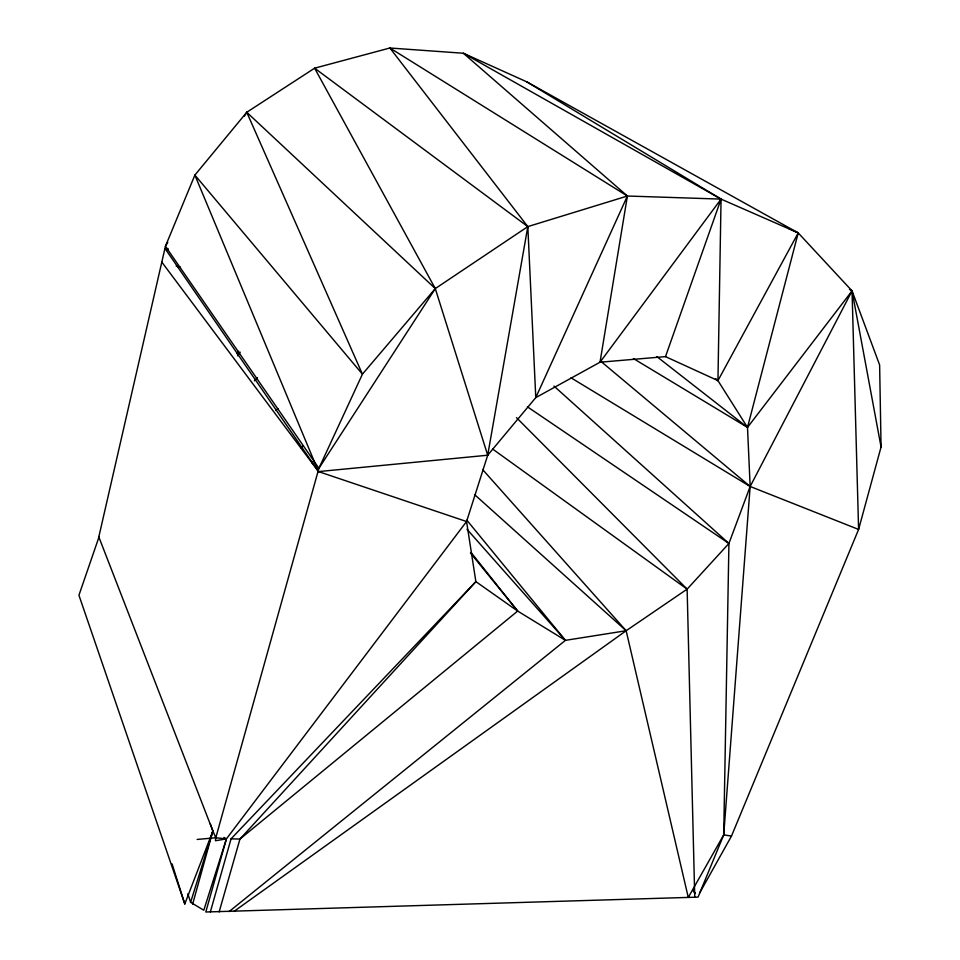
<?xml version="1.0" encoding="UTF-8"?>
<svg xmlns="http://www.w3.org/2000/svg" width="960" height="960" viewBox="0 0 960 960"><rect width="100%" height="100%" fill="white"/><g stroke="black" fill="none" stroke-linecap="round" stroke-linejoin="round"><path stroke-width="1.44" d="M699.648 892.992L731.484 836.064L858.6 529.44L881.064 446.964L879.624 364.956L852.048 290.892L798.216 232.908L721.056 199.104L627.396 196.02L389.892 48L463.356 53.244L526.812 81.864L721.056 199.104L717.948 380.628L747.504 427.404L750.156 486.48L723.708 834.912L698.052 897.12L205.8 912L226.416 838.872L466.572 521.532L487.704 455.22L527.82 226.608L389.892 48L314.616 68.184L246.756 112.272L194.88 175.092L165.432 246.276L98.388 538.752L78.936 595.236L184.8 903.948L212.892 831L210.348 823.956M482.556 469.488L626.148 630.732L688.272 897.42L723.708 834.912L728.928 543.468L750.156 486.48L852.048 290.892L849.456 289.392M161.796 262.068L318.504 471.588L487.704 455.22L535.776 397.62L600.012 362.22L627.396 196.02L527.82 226.608L435.288 288.588L362.424 374.172L318.912 468.3L215.796 837.756L215.436 840.744L226.416 838.872L203.796 910.236L190.608 902.316L187.872 893.76M192.648 904.104L212.892 831L98.664 536.52M210.372 911.868L231.06 838.836L475.872 581.628L466.572 521.532L318.504 471.588L165.132 248.664L168.108 248.544M219.144 911.928L239.94 839.076L475.872 581.628L517.668 611.064L565.428 640.344L626.148 630.732L687.132 589.14L728.928 543.468L553.956 386.064M190.608 902.316L212.892 831L215.796 837.756L226.416 838.872L223.956 837.432M721.056 199.104L600.012 362.22L665.496 356.616L721.056 199.104L463.356 53.244L627.396 196.02L535.776 397.62L527.82 226.608L314.616 68.184L435.288 288.588L487.704 455.22M167.748 242.448L165.432 246.276L318.912 468.3L435.288 288.588L246.756 112.272L244.44 116.1M237.612 355.86L240.228 352.212M236.916 353.676L238.728 351.288M881.064 446.964L852.048 290.892L747.504 427.404L633.408 358.548M254.424 380.868L257.448 377.568M471.084 552.516L517.668 611.064L239.94 839.076L231.06 838.836M275.688 410.508L278.016 408.624M229.056 911.616L565.428 640.344L466.836 520.164M300.984 447.756L303.324 445.884M233.88 911.472L626.148 630.732L474.6 494.616M311.7 462.804L314.16 461.1M197.148 839.448L215.796 837.756M723.708 834.912L731.484 836.064M176.184 266.052L180.492 267.24M571.032 377.82L750.156 486.48L858.6 529.44L852.048 290.892M165.132 248.664L167.904 249.768M665.496 356.616L717.948 380.628L798.216 232.908L526.812 81.864M788.712 228.504L798.216 232.908L747.504 427.404L656.856 356.616M715.452 378.948L717.948 380.628L715.56 378.816M527.424 406.836L728.928 543.468M492.732 449.112L687.132 589.14L694.74 897.216M601.368 361.764L750.156 486.48M516.492 417.66L687.132 589.14M466.968 529.236L565.428 640.344M470.436 552.96L517.668 611.064M692.628 889.968L695.34 893.544M692.784 889.824L695.412 893.472M246.756 112.272L362.424 374.172L194.88 175.092L318.504 471.588M172.08 863.916L184.8 903.948"/></g></svg>
